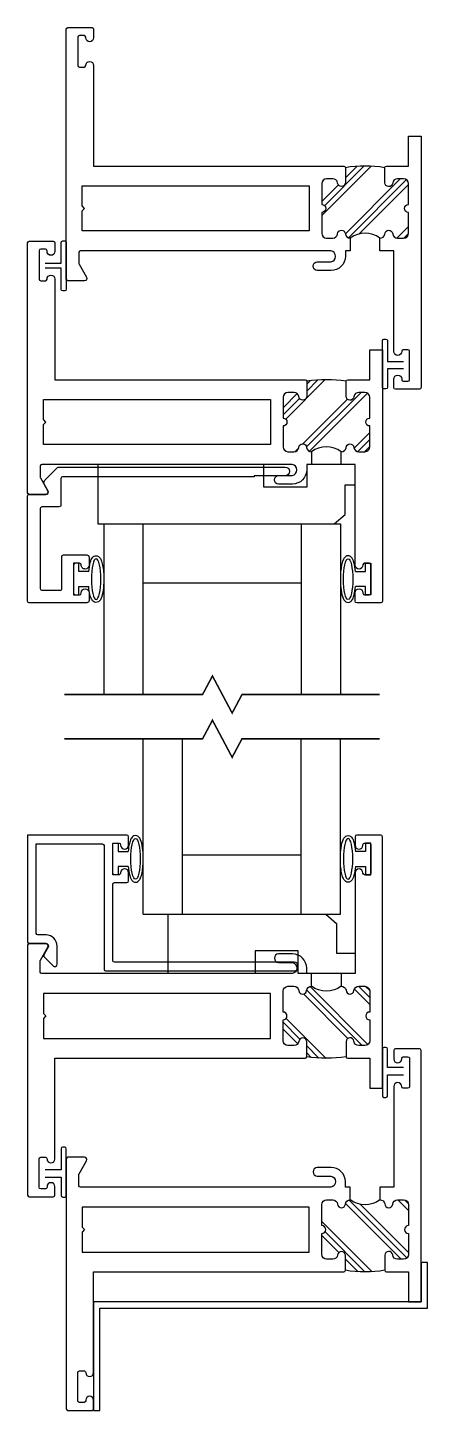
# Model space of a CAD drawing. Extents: x -7 to 55.9, y -20.4 to 38.1.
# Drawn here: x 19.32 to 21.86, y 24.26 to 33.01 of the extents above; entities that cross this region are included whole.
import ezdxf

# ---------------------------------------------------------------- set-up
doc = ezdxf.new("R2010")
doc.units = 0
doc.header["$LTSCALE"] = 0.25
doc.header["$MEASUREMENT"] = 0
doc.layers.get('0').update_dxf_attribs({"linetype": 'CONTINUOUS'})
for name, color, linetype in [('FRAME', 1, 'CONTINUOUS'), ('GLASS', 7, 'CONTINUOUS'), ('MISC', 7, 'CONTINUOUS'), ('TEXT', 7, 'CONTINUOUS'), ('TITLE-BLOCK', 7, 'CONTINUOUS'), ('VENT', 5, 'CONTINUOUS'), ('YK_GLASS_STOP', 5, 'CONTINUOUS')]:
    doc.layers.add(name, color=color, linetype=linetype)

# ---------------------------------------------------------------- blocks, each defined once
blk = doc.blocks.new('05P11-Z-BAR')
h = blk.add_hatch()
h.set_pattern_fill('PLAST', angle=45, style=0)
h.set_pattern_definition([(45, (-0.3846097068984409, -1.398661897411557e-07), (-0.1767766952966369, 0.1767766952966369), []), (45, (-0.4067067938105207, 0.02209694704589005), (-0.1767766952966369, 0.1767766952966369), []), (45, (-0.4288038807226, 0.04419403395796961), (-0.1767766952966369, 0.1767766952966369), [])])
h.paths.add_polyline_path([(0.006500012155301604, 1.119999860133819, -0.4142135623730743), (-0.01849998784469875, 1.144999860133807, -0.4142135623730742), (0.006500012155301604, 1.169999860133802), (0.006500012155301604, 1.301999860133803, 0.4142135623730952), (-0.02449998784470075, 1.332999860133806), (-0.06282234421639288, 1.332999860133806, 0.3831100821436012), (-0.09364389693920794, 1.305321288705233, -0.9477161429388272), (-0.1434999878446988, 1.307999860133805), (-0.1434999878446988, 1.402999860133806, 0.08732874840429862), (-0.3934999878446988, 1.402999860133806), (-0.3934999878446988, 1.307999860133804, -1), (-0.4434999878446995, 1.307999860133808, 0.3529846201391642), (-0.4733297908957237, 1.332999860133806), (-0.5124999878446985, 1.332999860133806, 0.4142135623730613), (-0.5434999878446973, 1.301999860133804), (-0.5434999878446973, 1.169999860133792, -0.4142135623730532), (-0.5184999878446952, 1.144999860133804, -0.4142135623730535), (-0.5434999878446973, 1.119999860133805), (-0.5434999878446956, 0.9879998601338011, 0.4142135623730853), (-0.5124999878446954, 0.9569998601338012), (-0.4741776314730153, 0.9569998601338008, 0.3831100821436243), (-0.4433560787501896, 0.9846784315623762, -0.8980265101338073), (-0.3936438969391802, 0.9846784315623749, 0.3831100821435955), (-0.3628223442163705, 0.9569998601338012, -0.3255772967541123), (-0.174499987844698, 0.9569998601338008, 0.3636339569096083), (-0.1434999878446988, 0.9819998601337991, -0.9477161429388691), (-0.09364389693920705, 0.9846784315623749, 0.3831100821436257), (-0.06282234421640132, 0.9569998601338012), (-0.02449998784469898, 0.9569998601338012, 0.4142135623730952), (0.006500012155301604, 0.9879998601338018)])
blk.add_line((-0.08650000000003644, 0.8769999999999882), (-0.08650000000003644, 0.8769999999999882))
for points in [[(-2.163499999999992, 2.279999999999987, -0.4142135623730951), (-2.153500000000002, 2.289999999999992), (-2.00050000000001, 2.289999999999992, -0.414213562373095), (-1.990500000000005, 2.279999999999987), (-1.990500000000019, 2.225999999999985, -0.9999999999999999), (-2.040500000000002, 2.225999999999985), (-2.040500000000002, 2.22999999999999, 0.414213562373095), (-2.050500000000007, 2.239999999999995), (-2.080500000000008, 2.239999999999995, 0.414213562373095), (-2.090500000000013, 2.22999999999999), (-2.090500000000013, 2.049999999999983, 0.4142135623730949), (-2.080500000000008, 2.039999999999992), (-2.050500000000007, 2.039999999999992, 0.414213562373095), (-2.040500000000002, 2.049999999999983), (-2.040500000000002, 2.050999999999988, -0.9999999999999999), (-1.990500000000005, 2.050999999999988), (-1.990500000000019, 1.412999999999968), (-0.4034999999999953, 1.412999999999968, -0.414213562373095), (-0.393499999999996, 1.402999999999985), (-0.3935000000012612, 1.306458842872245, -0.8888336095938596), (-0.4431522135836654, 1.305951034930174, 0.3772582045381307), (-0.4738993975682249, 1.33299999999997), (-0.5124999999999962, 1.33299999999997, 0.414213562373095), (-0.5434999999999879, 1.301999999999978), (-0.5435000000000021, 1.169999999999973, -0.9999999999999999), (-0.5435000000000021, 1.119999999999549), (-0.5434999999999879, 0.9879999999999707, 0.414213562373095), (-0.5124999999999962, 0.9569999999999648), (-0.4741776164002478, 0.9569999999999648, 0.3831087811484064), (-0.4433560787501905, 0.9846784315623718, -0.8980265101338769), (-0.3936438969391807, 0.9846784315623744, 0.3831100821435925), (-0.3628223442163709, 0.9569998601338008), (-0.3628223442163634, 0.8769999999999745), (-0.3934999999998494, 0.8769999999999851), (-0.393499999999726, 0.8420000000002545, -0.414213562374017), (-0.4834999999997152, 0.7519999999999811), (-0.571499999999979, 0.7519999999999811, -0.9999999999999999), (-0.571499999999979, 0.8059999999999832), (-0.4859999999997129, 0.8059999999999832, 0.8591549295774696), (-0.4859999999996987, 0.8769999999999776), (-2.073500000000017, 0.8769999999999811, 0.4142135623730951), (-2.083500000000008, 0.866999999999976), (-2.083500000000008, 0.7970333209967748, 0.1316524975873933), (-2.082160254037852, 0.7920333209967794), (-2.03450961894324, 0.7094999999999914, -0.5773534625289464), (-2.047500143700653, 0.6870000000006797), (-2.153500000000002, 0.6869999999999834, -0.414213562373095), (-2.163500000000007, 0.6969999999999885), (-2.163500000000007, 2.280000021861284)], [(-0.02450000000001085, 0.956999999999979, 0.414213562373095), (0.006499999999995065, 0.9879999999999707), (0.006499999999995065, 1.12000000000151, -0.9999999999999997), (0.006499999999995065, 1.169999999999973), (0.006499999999995065, 1.301999999999978, 0.414213562373095), (-0.02450000000001085, 1.332999999999984), (-0.06282235637103684, 1.332999999999984, 0.38311008214375), (-0.09364390909385012, 1.305321428571403, -0.9477161429392208), (-0.1434999999999964, 1.307999999999992), (-0.143499999999996, 1.402999999999984, -0.414213562373095), (-0.1334999999999966, 1.412999999999983), (0.006499999999995509, 1.412999999999997), (0.006499999999995509, 1.602999999999994), (0.0864999999999938, 1.602999999999994), (0.08650000000000801, 0.01000000000000512, -0.414213562373095), (0.0765000000000029, 0), (-0.0765000000000029, 0, -0.414213562373095), (-0.0864999999999938, 0.01000000000000512), (-0.0864999999999938, 0.06399999999999295, -0.9999999999999999), (-0.03650000000001086, 0.06399999999999295), (-0.03650000000001086, 0.06000000000000227, 0.414213562373095), (-0.02650000000000574, 0.04999999999999716), (0.003499999999995396, 0.04999999999999716, 0.414213562373095), (0.01350000000000051, 0.06000000000000227), (0.01350000000000051, 0.2399999999999949, 0.414213562373095), (0.003499999999995396, 0.25), (-0.02650000000000574, 0.25, 0.414213562373095), (-0.03650000000001086, 0.2399999999999949), (-0.03650000000001086, 0.2390000000000043, -0.9999999999999999), (-0.0864999999999938, 0.2390000000000043), (-0.08650000000003644, 0.8769999999999882), (-0.1744999878447051, 0.8769999999999742), (-0.1744999878446976, 0.9569998601338012, 0.3636339569096084), (-0.1434999878446988, 0.9819998601338, -0.9477161429388556), (-0.09364389693920705, 0.9846784315623751, 0.3831100821435591), (-0.06282234421640887, 0.9569998601338017), (-0.02449998784469898, 0.9569998601338014)]]:
    blk.add_lwpolyline(points, format="xyb")
blk.add_lwpolyline([(-2.063499999999998, 1.160499999999971), (-2.063499999999998, 1.287999999999982), (-0.6234999999999999, 1.287999999999968), (-0.6234999999999999, 1.001999999999967), (-2.063499999999998, 1.001999999999981), (-2.063499999999998, 1.129499999999965), (-2.048499999999998, 1.144999999999968)], close=True)
at = {"color": 7}
for centre, radius, start, end in [((-0.2685000000000084, 0.6380355958717443), 0.7751100177289135, 80.71952999972298, 99.28047000039282), ((-0.2686611660305345, 0.8277217441759068), 0.1599348578108211, 53.93185351632605, 126.0681464836738)]:
    blk.add_arc(centre, radius, start, end, dxfattribs=at)
blk = doc.blocks.new('05P12-1.25in_GLASS_STOP')
for p, q in [((-1.588499999999947, 0.2499999999999933), (-1.62349999999993, 0.2499999999999933)), ((-1.62349999999993, 0.2499999999999933), (-1.62349999999993, 0.04999999999999397)), ((-1.588499999999947, 0.1974999999999877), (-1.588499999999947, 0.2499999999999933)), ((-1.52585377924988, 0.1974999999999876), (-1.588499999999947, 0.1974999999999877)), ((-0.08414622075010181, 0.1974999999999876), (-0.02150000000003427, 0.1974999999999877)), ((-0.02150000000003427, 0.1974999999999877), (-0.02150000000003427, 0.2499999999999933)), ((-0.02150000000003427, 0.2499999999999933), (0.01349999999994822, 0.2499999999999933)), ((0.01349999999994822, 0.2499999999999933), (0.01349999999994822, 0.04999999999999397)), ((-1.588499999999947, 0.04999999999999397), (-1.588499999999947, 0.102499999999996)), ((-1.588499999999947, 0.102499999999996), (-1.525826462603478, 0.102499999999996)), ((-0.02150000000003427, 0.102499999999996), (-0.08417353739650402, 0.102499999999996)), ((-0.02150000000003427, 0.04999999999999397), (-0.02150000000003427, 0.102499999999996)), ((-1.62349999999993, 0.04999999999999397), (-1.588499999999947, 0.04999999999999397)), ((0.01349999999994822, 0.04999999999999397), (-0.02150000000003427, 0.04999999999999397))]:
    blk.add_line(p, q)
blk.add_lwpolyline([(-1.573499999999942, 0.2399999999999993, 0.414213562373095), (-1.583499999999943, 0.2499999999999978), (-1.613499999999943, 0.2499999999999955, 0.414213562373095), (-1.623499999999942, 0.2399999999999944), (-1.623499999999918, 0.05999999999999287, 0.414213562373095), (-1.613499999999916, 0.04999999999999442), (-1.583499999999916, 0.04999999999999852, 0.414213562373095), (-1.573499999999918, 0.05999999999999964), (-1.573499999999918, 0.06250000000000092, -0.414213562373095), (-1.548499999999921, 0.0875000000000046), (-1.548499999999921, 0.0875000000000046, -0.4142135623731003), (-1.523499999999917, 0.06250000000000758), (-1.523499999999911, 0.01000000000000737, -0.414213562373095), (-1.53349999999991, 6.251943407420413e-15), (-2.163499999999909, -8.023443021087928e-14), (-2.1635, 0.6769999999999193, -0.414213562373069), (-2.153500000000002, 0.6869999999999222), (-2.046500000000002, 0.6869999999999402, 0.5773502691896086), (-2.033509618943238, 0.709499999999941), (-2.059490381056777, 0.7544999999999374, -0.3394542588633679), (-2.057106601717811, 0.7726066017177364), (-2.00210660171782, 0.8276066017177399, -0.6681786379192989), (-1.976500000000021, 0.8169999999999451), (-1.976500000000004, 0.7019999999999483, -0.4142135623731024), (-2.046499999999996, 0.631999999999937), (-2.098499999999994, 0.63199999999993, 0.414213562373095), (-2.108499999999993, 0.6219999999999288), (-2.108499999999918, 0.05499999999992692), (-1.688499999999917, 0.05499999999998332, 0.414213562373095), (-1.678499999999919, 0.06499999999998454), (-1.678500000000024, 0.8499999999999863, -0.414213562373095), (-1.668500000000025, 0.8599999999999874), (-0.4735000000000257, 0.8600000000001482, -0.4142135623730997), (-0.4465000000000224, 0.8330000000001526), (-0.4465000000000218, 0.8320000000001514, -0.4142135623730902), (-0.4735000000000184, 0.8050000000001467), (-1.613500000000019, 0.8049999999999934, 0.414213562373095), (-1.623500000000017, 0.7949999999999923), (-1.623499999999952, 0.3099999999999929, 0.414213562373095), (-1.613499999999951, 0.2999999999999944), (-1.53349999999995, 0.300000000000007, -0.414213562373095), (-1.523499999999949, 0.2900000000000086), (-1.523499999999941, 0.2375000000000101, -0.414213562373095), (-1.548499999999938, 0.2125000000000064), (-1.548499999999938, 0.2125000000000064, -0.414213562373095), (-1.573499999999942, 0.2375000000000033)], format="xyb", close=True)
at = {"extrusion": (0, 0, -1)}
blk.add_ellipse((-1.478929131686875, 0.1499999999999918), major_axis=(0, 0.1291417834930815), ratio=0.2323028162423295, dxfattribs=at)
blk.add_ellipse((-0.1310708683131068, 0.1499999999999918), major_axis=(0, 0.1291417834930815), ratio=0.2323028162423295)
for points in [[(-1.52585377924988, 0.1974999999999877), (-1.523938190545373, 0.2192619323686586), (-1.520684808042234, 0.2391379696676098), (-1.512201438920168, 0.2690693326354654), (-1.508215810358589, 0.2801243945857974), (-1.494533896504764, 0.2937546542194573), (-1.487386552117151, 0.2980894733957441), (-1.478929131686875, 0.2980894733957441), (-1.468154655521259, 0.2980894733957441), (-1.460180854261279, 0.2915249131501529), (-1.450644199709589, 0.2792864122119376), (-1.447491618645305, 0.2724152504091863), (-1.437316895189877, 0.2437532693557273), (-1.432787928806238, 0.2147564352824023), (-1.428223271315829, 0.1361969476709127), (-1.43153940239675, 0.08512002492510103), (-1.444225220223943, 0.03441686393294241), (-1.448335317857168, 0.02177428309805823), (-1.464405035745776, 0.00481367964792867), (-1.478191195667888, -0.0004377570690703714), (-1.499447038975412, 0.008139219907691841), (-1.504175250128911, 0.01589043658375539), (-1.512309161456951, 0.03183721654207203), (-1.515385380551613, 0.04115887258284449), (-1.521564316548079, 0.06650385090215792), (-1.524182688772408, 0.08384627548541324), (-1.525826462603478, 0.1024999999999959)], [(-0.08414622075010181, 0.1974999999999877), (-0.0860618094546084, 0.2192619323686586), (-0.08931519195774751, 0.2391379696676098), (-0.09779856107981355, 0.2690693326354654), (-0.1017841896413927, 0.2801243945857974), (-0.1154661034952174, 0.2937546542194573), (-0.12261344788283, 0.2980894733957441), (-0.1310708683131068, 0.2980894733957441), (-0.1418453444787229, 0.2980894733957441), (-0.1498191457387024, 0.2915249131501529), (-0.1593558002903923, 0.2792864122119376), (-0.1625083813546762, 0.2724152504091863), (-0.1726831048101047, 0.2437532693557273), (-0.177212071193743, 0.2147564352824023), (-0.181776728684153, 0.1361969476709127), (-0.1784605976032312, 0.08512002492510103), (-0.1657747797760387, 0.03441686393294241), (-0.1616646821428134, 0.02177428309805823), (-0.1455949642542054, 0.00481367964792867), (-0.1318088043320937, -0.0004377570690703714), (-0.1105529610245695, 0.008139219907691841), (-0.1058247498710707, 0.01589043658375539), (-0.09769083854303084, 0.03183721654207203), (-0.09461461944836902, 0.04115887258284449), (-0.08843568345190223, 0.06650385090215792), (-0.08581731122757374, 0.08384627548541324), (-0.08417353739650402, 0.1024999999999959)]]:
    blk.add_open_spline(points, degree=3, knots=[5.075676406543776, 5.075676406543776, 5.075676406543776, 5.075676406543776, 5.596594853853209, 5.596594853853209, 6.055763188068042, 6.055763188068042, 6.283185307179586, 6.283185307179586, 6.283185307179586, 6.57291362589119, 6.57291362589119, 6.862641944602795, 6.862641944602795, 7.608886423721328, 7.608886423721328, 8.676450748970272, 8.676450748970272, 9.184339566121352, 9.184339566121352, 9.518241711648844, 9.518241711648844, 9.852143857176337, 9.852143857176337, 10.18604600270383, 10.18604600270383, 10.63143584422233, 10.63143584422233, 10.63143584422233, 10.63143584422233])
blk = doc.blocks.new('05P10-1.5in_GLASS_STOP')
for p, q in [((-1.838499999999951, 0.2499999999999625), (-1.873499999999934, 0.2499999999999625)), ((-1.873499999999934, 0.2499999999999625), (-1.873499999999934, 0.04999999999996321)), ((-1.838499999999951, 0.197499999999957), (-1.838499999999951, 0.2499999999999625)), ((-1.775853779249883, 0.1974999999999568), (-1.838499999999951, 0.197499999999957)), ((-0.08414622075010603, 0.1974999999999568), (-0.02150000000003804, 0.197499999999957)), ((-0.02150000000003804, 0.197499999999957), (-0.02150000000003804, 0.2499999999999625)), ((-0.02150000000003804, 0.2499999999999625), (0.01349999999994433, 0.2499999999999625)), ((0.01349999999994433, 0.2499999999999625), (0.01349999999994433, 0.04999999999996321)), ((-1.838499999999951, 0.04999999999996321), (-1.838499999999951, 0.1024999999999652)), ((-1.838499999999951, 0.1024999999999652), (-1.775826462603481, 0.1024999999999652)), ((-0.02150000000003804, 0.1024999999999652), (-0.08417353739650801, 0.1024999999999652)), ((-0.02150000000003804, 0.04999999999996321), (-0.02150000000003804, 0.1024999999999652)), ((-1.873499999999934, 0.04999999999996321), (-1.838499999999951, 0.04999999999996321)), ((0.01349999999994433, 0.04999999999996321), (-0.02150000000003804, 0.04999999999996321))]:
    blk.add_line(p, q)
blk.add_lwpolyline([(-1.823499999999938, 0.2388999999999653), (-1.823499999999938, 0.2399999999999663, 0.414213562373095), (-1.833499999999936, 0.2499999999999643), (-1.858499999999936, 0.2499999999999643, 0.414213562373069), (-1.873499999999936, 0.2349999999999637), (-1.873499999999932, 0.06499999999996199, 0.4142135623730603), (-1.858499999999933, 0.04999999999996143), (-1.833499999999932, 0.04999999999996143, 0.414213562373056), (-1.823499999999932, 0.05999999999996299), (-1.823499999999933, 0.06409999999996409, -0.414213562373095), (-1.798599999999934, 0.08899999999996634), (-1.798399999999934, 0.08899999999996634, -0.4142135623730951), (-1.773499999999935, 0.06409999999996409), (-1.773499999999932, 0.01499999999996484, -0.414213562373095), (-1.788499999999932, -3.584112173715681e-14), (-2.153499999999932, -4.28355267922953e-14, -0.414213562373043), (-2.163499999999932, 0.009999999999955175), (-2.163499999999977, 0.6769999999999565, -0.4142135623731211), (-2.153499999999978, 0.6869999999999548), (-2.047499999999981, 0.6869999999999583, 0.5773502691896086), (-2.034509618943215, 0.7094999999999592), (-2.056653746095585, 0.7478547533171278, -0.3394542586999632), (-2.052680780540999, 0.7780324228364319), (-1.973642135662406, 0.857071067807677, -0.198912367531958), (-1.966571067846396, 0.8599999999999566), (-0.529499999999982, 0.8599999999999566, -0.4142135623730854), (-0.5024999999999819, 0.8329999999999556), (-0.502499999999981, 0.8319999999999579, -0.414213562373095), (-0.529499999999982, 0.8049999999999569), (-0.7274999999999802, 0.8049999999999569), (-0.72749999999998, 0.7979999999999554), (-1.942499999999981, 0.7979999999999572, 0.414213562373095), (-1.952499999999981, 0.7879999999999574), (-1.952499999999982, 0.616999999999958, -0.414213562373095), (-1.962499999999982, 0.6069999999999582), (-2.073499999999973, 0.6069999999999565, 0.4142135623731861), (-2.083499999999972, 0.5969999999999567), (-2.083499999999937, 0.08999999999996046, 0.414213562373095), (-2.073499999999938, 0.07999999999996067), (-1.956499999999934, 0.07999999999996256, 0.4142135623731341), (-1.946499999999934, 0.08999999999996057), (-1.946499999999939, 0.2929999999999564, -0.4142135623731211), (-1.93649999999994, 0.302999999999958), (-1.78849999999994, 0.3029999999999651, -0.4142135623731122), (-1.773499999999939, 0.2879999999999645), (-1.773499999999939, 0.2388999999999653, -0.414213562373095), (-1.798399999999938, 0.2139999999999665), (-1.798599999999937, 0.2139999999999665, -0.4142135623731106)], format="xyb", close=True)
at = {"extrusion": (0, 0, -1)}
blk.add_ellipse((-1.728929131686879, 0.149999999999961), major_axis=(0, 0.1291417834930815), ratio=0.2323028162423295, dxfattribs=at)
blk.add_ellipse((-0.1310708683131108, 0.149999999999961), major_axis=(0, 0.1291417834930815), ratio=0.2323028162423295)
for points in [[(-1.775853779249883, 0.1974999999999569), (-1.773938190545377, 0.2192619323686279), (-1.770684808042238, 0.2391379696675791), (-1.762201438920172, 0.2690693326354346), (-1.758215810358593, 0.2801243945857667), (-1.744533896504768, 0.2937546542194266), (-1.737386552117155, 0.2980894733957133), (-1.728929131686879, 0.2980894733957133), (-1.718154655521262, 0.2980894733957133), (-1.710180854261283, 0.2915249131501222), (-1.700644199709593, 0.2792864122119069), (-1.697491618645309, 0.2724152504091556), (-1.68731689518988, 0.2437532693556966), (-1.682787928806242, 0.2147564352823716), (-1.678223271315832, 0.136196947670882), (-1.681539402396754, 0.08512002492507027), (-1.694225220223947, 0.03441686393291166), (-1.698335317857172, 0.02177428309802748), (-1.71440503574578, 0.004813679647897917), (-1.728191195667892, -0.0004377570691011246), (-1.749447038975416, 0.008139219907661088), (-1.754175250128915, 0.01589043658372463), (-1.762309161456955, 0.03183721654204127), (-1.765385380551616, 0.04115887258281374), (-1.771564316548083, 0.06650385090212717), (-1.774182688772412, 0.08384627548538248), (-1.775826462603481, 0.1024999999999651)], [(-0.0841462207501058, 0.1974999999999569), (-0.08606180945461239, 0.2192619323686279), (-0.0893151919577515, 0.2391379696675791), (-0.09779856107981755, 0.2690693326354346), (-0.1017841896413967, 0.2801243945857667), (-0.1154661034952214, 0.2937546542194266), (-0.122613447882834, 0.2980894733957133), (-0.1310708683131108, 0.2980894733957133), (-0.1418453444787269, 0.2980894733957133), (-0.1498191457387064, 0.2915249131501222), (-0.1593558002903963, 0.2792864122119069), (-0.1625083813546804, 0.2724152504091556), (-0.1726831048101087, 0.2437532693556966), (-0.177212071193747, 0.2147564352823716), (-0.181776728684157, 0.136196947670882), (-0.1784605976032352, 0.08512002492507027), (-0.1657747797760427, 0.03441686393291166), (-0.1616646821428176, 0.02177428309802748), (-0.1455949642542096, 0.004813679647897917), (-0.1318088043320977, -0.0004377570691011246), (-0.1105529610245737, 0.008139219907661088), (-0.1058247498710745, 0.01589043658372463), (-0.09769083854303484, 0.03183721654204127), (-0.09461461944837302, 0.04115887258281374), (-0.08843568345190644, 0.06650385090212717), (-0.08581731122757774, 0.08384627548538248), (-0.08417353739650801, 0.1024999999999651)]]:
    blk.add_open_spline(points, degree=3, knots=[5.075676406543776, 5.075676406543776, 5.075676406543776, 5.075676406543776, 5.596594853853209, 5.596594853853209, 6.055763188068042, 6.055763188068042, 6.283185307179586, 6.283185307179586, 6.283185307179586, 6.57291362589119, 6.57291362589119, 6.862641944602795, 6.862641944602795, 7.608886423721328, 7.608886423721328, 8.676450748970272, 8.676450748970272, 9.184339566121352, 9.184339566121352, 9.518241711648844, 9.518241711648844, 9.852143857176337, 9.852143857176337, 10.18604600270383, 10.18604600270383, 10.63143584422233, 10.63143584422233, 10.63143584422233, 10.63143584422233])

msp = doc.modelspace()

# ---------------------------------------------------------------- linework, layer by layer
at = {"layer": 'FRAME'}
msp.add_lwpolyline([(19.6660135291748, 31.88418529160085), (19.6660135291748, 32.01168529160086), (21.1060135291748, 32.01168529160085), (21.1060135291748, 31.72568529160085), (19.6660135291748, 31.72568529160086), (19.6660135291748, 31.85318529160084), (19.6810135291748, 31.86868529160085)], close=True, dxfattribs=at)
at = {"layer": 'GLASS', "linetype": 'Continuous'}
for p, q in [((19.80401352917481, 29.87068529194234), (19.80401352917481, 28.78980411143294)), ((20.05201352917481, 29.87068529194234), (20.05201352917481, 28.78980411143294)), ((21.05601352917481, 29.87068529194237), (21.05601352917481, 28.78980412097485)), ((21.30401352917481, 29.87068529194237), (21.30401352917481, 28.78980412097485)), ((21.05601352917481, 29.49568529194238), (20.05201352917481, 29.49568529194237))]:
    msp.add_line(p, q, dxfattribs=at)
at = {"layer": 'GLASS', "const_width": 0.009398496239999998}
for points in [[(19.55401352917481, 28.7898041083809), (20.43023619130148, 28.78980412097485), (20.49274216023179, 28.90728532397485), (20.61775409809241, 28.67232291797485), (20.68026006702272, 28.78980412097485), (21.55401352917481, 28.78980412097485)], [(19.55406769984081, 28.50945765206552), (20.43023619130147, 28.50945765963064), (20.49274216023178, 28.62693886263064), (20.61775409809241, 28.39197645663064), (20.68026006702272, 28.50945765963064), (21.5540135291748, 28.50945765963064)]]:
    msp.add_lwpolyline(points, dxfattribs=at)
at = {"layer": 'MISC', "linetype": 'Continuous'}
for points in [[(19.43137599156, 31.52190877949256), (19.53327414322858, 31.52190877949256), (19.53327414322858, 31.65275554030181, -0.414213562373095), (19.54327414322858, 31.66275554030181), (19.5560135291748, 31.6627555403018, -0.4142135623730969), (19.56601352917479, 31.65275554030181), (19.56601352917479, 31.35679561293912, -0.4142135623730934), (19.5560135291748, 31.34679561293911)], [(19.5560135291748, 31.34679561293911), (19.54327414322858, 31.34679561293913, -0.4142135623730948), (19.53327414322858, 31.35679561293912), (19.53327414322858, 31.48968284254196), (19.43137599156, 31.48968284254196)], [(21.7051510667896, 30.85168529160089), (21.60325291512101, 30.85168529160089), (21.60325291512101, 30.73561259384103, -0.414213562373095), (21.59325291512101, 30.72561259384102), (21.58051352917478, 30.72561259384104, -0.4142135623730969), (21.5705135291748, 30.73561259384103), (21.57051352917479, 31.03157252120372, -0.4142135623730934), (21.58051352917478, 31.04157252120372)], [(21.58051352917478, 31.04157252120372), (21.59325291512101, 31.04157252120371, -0.4142135623730948), (21.60325291512101, 31.03157252120372), (21.60325291512101, 30.89868529160089), (21.7051510667896, 30.89868529160089)], [(21.70515106678961, 26.42764529607069), (21.60325291512102, 26.42764529607069), (21.60325291512102, 26.54371799383055, 0.414213562373095), (21.59325291512101, 26.55371799383056), (21.58051352917479, 26.55371799383055, 0.4142135623730969), (21.5705135291748, 26.54371799383055), (21.5705135291748, 26.24775806646787, 0.4142135623730934), (21.58051352917479, 26.23775806646786)], [(21.58051352917479, 26.23775806646786), (21.59325291512101, 26.23775806646788, 0.4142135623730948), (21.60325291512102, 26.24775806646787), (21.60325291512102, 26.38064529607069), (21.70515106678961, 26.38064529607069)], [(19.5560135291748, 25.92253497473248), (19.54327414322858, 25.92253497473247, 0.4142135623730948), (19.53327414322857, 25.91253497473248), (19.53327414322857, 25.77964774512963), (19.43137599156, 25.77964774512963)], [(19.43137599156, 25.73264774512964), (19.53327414322857, 25.73264774512964), (19.53327414322857, 25.61657504736979, 0.414213562373095), (19.54327414322858, 25.60657504736978), (19.5560135291748, 25.6065750473698, 0.4142135623730969), (19.56601352917479, 25.61657504736979), (19.56601352917479, 25.91253497473248, 0.4142135623730934), (19.5560135291748, 25.92253497473248)]]:
    msp.add_lwpolyline(points, format="xyb", dxfattribs=at)
at = {"layer": 'MISC'}
for points in [[(21.34051352917482, 30.24768529160087), (21.09051352917499, 30.24768529194224), (21.09051352917499, 30.10211906388004), (20.81833326257489, 30.10211906388004), (20.81833326257487, 30.24768529194222), (19.76544113353125, 30.24768529194222), (19.76544113353125, 29.87068529194223), (21.26544113353126, 29.87068529194226), (21.33494113353128, 29.93075976213786), (21.33494113353128, 30.11860510947763), (21.39751352917479, 30.11860510947763)], [(21.39751352917477, 27.0216452960707), (21.03608592481849, 27.02164529607068), (21.03608592481849, 27.16721152413288), (20.76390565821839, 27.16721152413288), (20.76390565821838, 27.0216452960707), (20.21101352917476, 27.0216452960707), (20.21101352917476, 27.3986452960707), (21.21101352917476, 27.3986452960707), (21.28051352917478, 27.33857082587507), (21.28051352917478, 27.15072547853529), (21.39751352917477, 27.15072547853529)]]:
    msp.add_lwpolyline(points, dxfattribs=at)
msp.add_lwpolyline([(21.8560135291748, 24.9026452960707), (21.8560135291748, 25.1926452960707), (21.81601352917479, 25.1926452960707), (21.81601352917479, 24.9426452960707), (19.73901352917477, 24.9426452960707), (19.73901352917472, 24.25564529607075), (19.77901352917472, 24.25564529607075), (19.77901352917478, 24.9026452960707)], close=True, dxfattribs=at)
at = {"layer": 'TEXT'}
for p, q in [((19.80401352917481, 29.87068529194234), (21.30401352917481, 29.87068529194237)), ((20.30201351813809, 27.77364529668231), (21.05601351813809, 27.77364529668234)), ((20.05401351813808, 27.39864529763557), (21.30401351813808, 27.39864529572918))]:
    msp.add_line(p, q, dxfattribs=at)
at = {"layer": 'TITLE-BLOCK'}
for p, q in [((20.05401351813808, 27.39864529763557), (20.05401351813808, 28.50945765638221)), ((20.30201351813809, 27.39864529725735), (20.30201351813809, 28.50945765852353)), ((21.05601351813809, 27.39864529610741), (21.05601351813808, 28.50945765963064)), ((21.30401351813808, 27.39864529572918), (21.30401351813808, 28.50945765963064))]:
    msp.add_line(p, q, dxfattribs=at)

# ---------------------------------------------------------------- block references
at = {"layer": 'FRAME'}
msp.add_blockref('05P11-Z-BAR', (21.7295135291748, 30.72368529160088), dxfattribs=at)
at = {"layer": 'FRAME', "xscale": -1, "rotation": 180}
msp.add_blockref('05P11-Z-BAR', (21.7295135291748, 26.5456452960707), dxfattribs=at)
at = {"layer": 'VENT'}
msp.add_blockref('05P11-Z-BAR', (21.48401352917482, 29.37068529160089), dxfattribs=at)
at = {"layer": 'VENT', "xscale": -1, "rotation": 180}
msp.add_blockref('05P11-Z-BAR', (21.4840135291748, 27.89864529607069), dxfattribs=at)
at = {"layer": 'YK_GLASS_STOP'}
msp.add_blockref('05P10-1.5in_GLASS_STOP', (21.48401352917482, 29.37068529160089), dxfattribs=at)
at = {"layer": 'YK_GLASS_STOP', "xscale": -1, "rotation": 180}
msp.add_blockref('05P12-1.25in_GLASS_STOP', (21.4840135291748, 27.89864529607069), dxfattribs=at)

doc.saveas('drawing.dxf')
